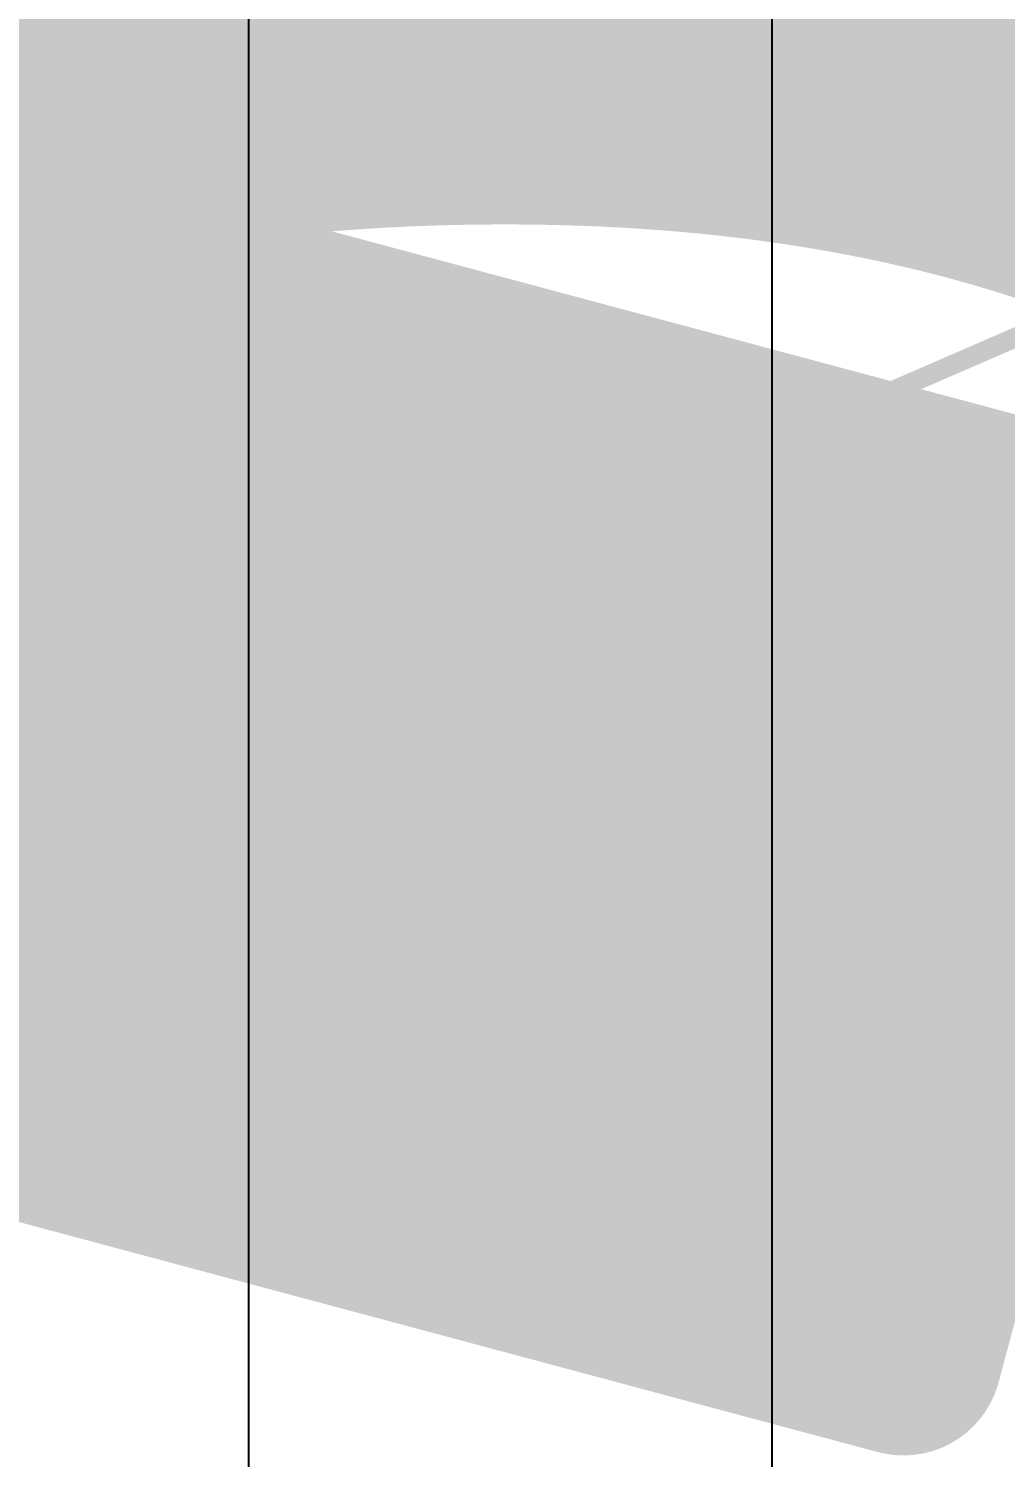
# Model space of a CAD drawing. Header units: inches. Extents: x -7 to 348, y -14 to 159.
# Drawn here: x 15.449 to 16.079, y 23.695 to 24.617 of the extents above; entities that cross this region are included whole.
import ezdxf

# ---------------------------------------------------------------- set-up
doc = ezdxf.new("R2010")
doc.units = ezdxf.units.IN
for name, color, linetype in [('Bottom Layer', 5, 'Continuous'), ('Bottom Overlay', 54, 'Continuous'), ('Dimension', 6, 'Continuous'), ('Fabrication', 76, 'Continuous'), ('Top Layer', 1, 'Continuous'), ('Top Overlay', 2, 'Continuous'), ('Top Paste', 8, 'Continuous'), ('Top Solder', 216, 'Continuous')]:
    doc.layers.add(name, color=color, linetype=linetype)
doc.styles.add('Arial Black_Bold', font='', dxfattribs={"height": 0.2})
doc.styles.get('Arial Black_Bold').set_extended_font_data('Arial Black', bold=True)

msp = doc.modelspace()

# ---------------------------------------------------------------- hatches: boundary and pattern name
at = {"layer": 'Top Layer'}
msp.add_hatch(color=1, dxfattribs=at).paths.add_polyline_path([(15.45581, 24.47438), (16.06917, 24.31003), (15.95084, 23.86841), (15.33748, 24.03276)])
at = {"layer": 'Top Paste'}
msp.add_hatch(color=8, dxfattribs=at).paths.add_polyline_path([(15.45581, 24.47438), (16.06917, 24.31003), (15.95084, 23.86841), (15.33748, 24.03276)])
at = {"layer": 'Top Solder'}
msp.add_hatch(color=216, dxfattribs=at).paths.add_polyline_path([(15.41338, 24.54786), (16.14266, 24.35246), (15.99327, 23.79492), (15.26399, 23.99033)])

# ---------------------------------------------------------------- linework, layer by layer
at = {"layer": 'Bottom Layer'}
for p, q in [((15.92884, 26.29816), (15.92883, 19.06604)), ((15.59138, 25.87357), (15.59138, 19.60856))]:
    msp.add_line(p, q, dxfattribs=at)
at = {"layer": 'Dimension', "const_width": 0.254}
msp.add_lwpolyline([(58.31, 19.467, 1), (13.31, 19.467, 1)], format="xyb", close=True, dxfattribs=at)
at = {"layer": 'Dimension', "const_width": 0.381}
msp.add_lwpolyline([(12.30262, 25.76202), (61.16772, 12.66867)], dxfattribs=at)
at = {"layer": 'Fabrication', "const_width": 0.0127}
for points in [[(53.19355, 31.33267, -1.1671), (15.67509, 13.58703)], [(53.19355, 31.33267, -1.1671), (15.67509, 13.58703)], [(53.19355, 31.33267, -1.1671), (15.67509, 13.58703)], [(53.19355, 31.33267, -1.1671), (15.67509, 13.58703)], [(54.51115, 31.13829, -1.205705), (14.17745, 15.54998)], [(54.51115, 31.13829, -1.205705), (14.17745, 15.54998)], [(14.17759, 23.54998, -0.093151), (17.10586, 31.1308)], [(14.17759, 23.54998, -0.093151), (17.10586, 31.1308)], [(16.39445, 24.54997, -0.501294), (15.67533, 25.51295)], [(16.39445, 24.54997, -0.501294), (15.67533, 25.51295)], [(16.39445, 24.54997, -0.501294), (15.67533, 25.51295)], [(16.39445, 24.54997, -0.501294), (15.67533, 25.51295)]]:
    msp.add_lwpolyline(points, format="xyb", dxfattribs=at)
for points in [[(16.06379, 24.40765), (16.08997, 24.419)], [(16.06379, 24.40765), (16.08997, 24.419)], [(16.04234, 24.39834), (16.06379, 24.40765)], [(16.04234, 24.39834), (16.06379, 24.40765)], [(16.02345, 24.39013), (16.04234, 24.39834)], [(16.02345, 24.39013), (16.04234, 24.39834)], [(16.00639, 24.38271), (16.02345, 24.39013)], [(16.00639, 24.38271), (16.02345, 24.39013)], [(15.97558, 24.3693), (15.99042, 24.37576)], [(15.97558, 24.3693), (15.99042, 24.37576)], [(15.99042, 24.37576), (16.00639, 24.38271)], [(15.99042, 24.37576), (16.00639, 24.38271)], [(15.96147, 24.36315), (15.97558, 24.3693)], [(15.96147, 24.36315), (15.97558, 24.3693)], [(15.93512, 24.35166), (15.94813, 24.35733)], [(15.93512, 24.35166), (15.94813, 24.35733)], [(15.94813, 24.35733), (15.96147, 24.36315)], [(15.94813, 24.35733), (15.96147, 24.36315)], [(15.92248, 24.34613), (15.93512, 24.35166)], [(15.92248, 24.34613), (15.93512, 24.35166)], [(15.8983, 24.33557), (15.9102, 24.34077)], [(15.8983, 24.33557), (15.9102, 24.34077)], [(15.9102, 24.34077), (15.92248, 24.34613)], [(15.9102, 24.34077), (15.92248, 24.34613)], [(15.8757, 24.32567), (15.8868, 24.33053)], [(15.8757, 24.32567), (15.8868, 24.33053)], [(15.8868, 24.33053), (15.8983, 24.33557)], [(15.8868, 24.33053), (15.8983, 24.33557)], [(15.85426, 24.31628), (15.865, 24.32099)], [(15.85426, 24.31628), (15.865, 24.32099)], [(15.865, 24.32099), (15.8757, 24.32567)], [(15.865, 24.32099), (15.8757, 24.32567)], [(15.83406, 24.30742), (15.84394, 24.31175)], [(15.83406, 24.30742), (15.84394, 24.31175)], [(15.84394, 24.31175), (15.85426, 24.31628)], [(15.84394, 24.31175), (15.85426, 24.31628)], [(15.81465, 24.29889), (15.82413, 24.30306)], [(15.81465, 24.29889), (15.82413, 24.30306)], [(15.82413, 24.30306), (15.83406, 24.30742)], [(15.82413, 24.30306), (15.83406, 24.30742)], [(15.79512, 24.2903), (15.80514, 24.29471)], [(15.79512, 24.2903), (15.80514, 24.29471)], [(15.80514, 24.29471), (15.81465, 24.29889)], [(15.80514, 24.29471), (15.81465, 24.29889)], [(15.77347, 24.28078), (15.78792, 24.28714)], [(15.77347, 24.28078), (15.78792, 24.28714)], [(15.78792, 24.28714), (15.79512, 24.2903)], [(15.78792, 24.28714), (15.79512, 24.2903)], [(15.74294, 24.26732), (15.75897, 24.27438)], [(15.74294, 24.26732), (15.75897, 24.27438)], [(15.75897, 24.27438), (15.77347, 24.28078)], [(15.75897, 24.27438), (15.77347, 24.28078)], [(15.72684, 24.26021), (15.74294, 24.26732)], [(15.72684, 24.26021), (15.74294, 24.26732)], [(15.71067, 24.25307), (15.72684, 24.26021)], [(15.71067, 24.25307), (15.72684, 24.26021)], [(15.69295, 24.24523), (15.71067, 24.25307)], [(15.69295, 24.24523), (15.71067, 24.25307)], [(15.67515, 24.23735), (15.69295, 24.24523)], [(15.67515, 24.23735), (15.69295, 24.24523)], [(15.63781, 24.2208), (15.65727, 24.22943)], [(15.63781, 24.2208), (15.65727, 24.22943)], [(15.65727, 24.22943), (15.67515, 24.23735)], [(15.65727, 24.22943), (15.67515, 24.23735)], [(15.61826, 24.21212), (15.63781, 24.2208)], [(15.61826, 24.21212), (15.63781, 24.2208)], [(15.59711, 24.20272), (15.61826, 24.21212)], [(15.59711, 24.20272), (15.61826, 24.21212)], [(15.57434, 24.19259), (15.59711, 24.20272)], [(15.57434, 24.19259), (15.59711, 24.20272)], [(15.54992, 24.18171), (15.57434, 24.19259)], [(15.54992, 24.18171), (15.57434, 24.19259)], [(15.52537, 24.17076), (15.54992, 24.18171)], [(15.52537, 24.17076), (15.54992, 24.18171)], [(15.49916, 24.15906), (15.52537, 24.17076)], [(15.49916, 24.15906), (15.52537, 24.17076)], [(15.46971, 24.14589), (15.49916, 24.15906)], [(15.46971, 24.14589), (15.49916, 24.15906)], [(15.43853, 24.13193), (15.46971, 24.14589)], [(15.43853, 24.13193), (15.46971, 24.14589)]]:
    msp.add_lwpolyline(points, dxfattribs=at)
at = {"layer": 'Fabrication', "const_width": 0.00635}
for points in [[(16.06061, 24.40765, 1), (16.06696, 24.40765, 1)], [(16.06061, 24.40765, 1), (16.06696, 24.40765, 1)], [(16.06061, 24.40765, 1), (16.06696, 24.40765, 1)], [(16.06061, 24.40765, 1), (16.06696, 24.40765, 1)], [(16.03917, 24.39834, 1), (16.04552, 24.39834, 1)], [(16.03917, 24.39834, 1), (16.04552, 24.39834, 1)], [(16.03917, 24.39834, 1), (16.04552, 24.39834, 1)], [(16.03917, 24.39834, 1), (16.04552, 24.39834, 1)], [(16.02027, 24.39013, 1), (16.02662, 24.39013, 1)], [(16.02027, 24.39013, 1), (16.02662, 24.39013, 1)], [(16.02027, 24.39013, 1), (16.02662, 24.39013, 1)], [(16.02027, 24.39013, 1), (16.02662, 24.39013, 1)], [(15.98725, 24.37576, 1), (15.9936, 24.37576, 1)], [(15.98725, 24.37576, 1), (15.9936, 24.37576, 1)], [(15.98725, 24.37576, 1), (15.9936, 24.37576, 1)], [(15.98725, 24.37576, 1), (15.9936, 24.37576, 1)], [(16.00322, 24.38271, 1), (16.00957, 24.38271, 1)], [(16.00322, 24.38271, 1), (16.00957, 24.38271, 1)], [(16.00322, 24.38271, 1), (16.00957, 24.38271, 1)], [(16.00322, 24.38271, 1), (16.00957, 24.38271, 1)], [(15.9724, 24.3693, 1), (15.97875, 24.3693, 1)], [(15.9724, 24.3693, 1), (15.97875, 24.3693, 1)], [(15.9724, 24.3693, 1), (15.97875, 24.3693, 1)], [(15.9724, 24.3693, 1), (15.97875, 24.3693, 1)], [(15.94495, 24.35733, 1), (15.9513, 24.35733, 1)], [(15.94495, 24.35733, 1), (15.9513, 24.35733, 1)], [(15.94495, 24.35733, 1), (15.9513, 24.35733, 1)], [(15.94495, 24.35733, 1), (15.9513, 24.35733, 1)], [(15.95829, 24.36315, 1), (15.96464, 24.36315, 1)], [(15.95829, 24.36315, 1), (15.96464, 24.36315, 1)], [(15.95829, 24.36315, 1), (15.96464, 24.36315, 1)], [(15.95829, 24.36315, 1), (15.96464, 24.36315, 1)], [(15.93195, 24.35166, 1), (15.9383, 24.35166, 1)], [(15.93195, 24.35166, 1), (15.9383, 24.35166, 1)], [(15.93195, 24.35166, 1), (15.9383, 24.35166, 1)], [(15.93195, 24.35166, 1), (15.9383, 24.35166, 1)], [(15.90703, 24.34077, 1), (15.91338, 24.34077, 1)], [(15.90703, 24.34077, 1), (15.91338, 24.34077, 1)], [(15.90703, 24.34077, 1), (15.91338, 24.34077, 1)], [(15.90703, 24.34077, 1), (15.91338, 24.34077, 1)], [(15.9193, 24.34613, 1), (15.92565, 24.34613, 1)], [(15.9193, 24.34613, 1), (15.92565, 24.34613, 1)], [(15.9193, 24.34613, 1), (15.92565, 24.34613, 1)], [(15.9193, 24.34613, 1), (15.92565, 24.34613, 1)], [(15.88362, 24.33053, 1), (15.88997, 24.33053, 1)], [(15.88362, 24.33053, 1), (15.88997, 24.33053, 1)], [(15.88362, 24.33053, 1), (15.88997, 24.33053, 1)], [(15.88362, 24.33053, 1), (15.88997, 24.33053, 1)], [(15.89513, 24.33557, 1), (15.90148, 24.33557, 1)], [(15.89513, 24.33557, 1), (15.90148, 24.33557, 1)], [(15.89513, 24.33557, 1), (15.90148, 24.33557, 1)], [(15.89513, 24.33557, 1), (15.90148, 24.33557, 1)], [(15.86183, 24.32099, 1), (15.86818, 24.32099, 1)], [(15.86183, 24.32099, 1), (15.86818, 24.32099, 1)], [(15.86183, 24.32099, 1), (15.86818, 24.32099, 1)], [(15.86183, 24.32099, 1), (15.86818, 24.32099, 1)], [(15.87252, 24.32567, 1), (15.87887, 24.32567, 1)], [(15.87252, 24.32567, 1), (15.87887, 24.32567, 1)], [(15.87252, 24.32567, 1), (15.87887, 24.32567, 1)], [(15.87252, 24.32567, 1), (15.87887, 24.32567, 1)], [(15.84077, 24.31175, 1), (15.84712, 24.31175, 1)], [(15.84077, 24.31175, 1), (15.84712, 24.31175, 1)], [(15.84077, 24.31175, 1), (15.84712, 24.31175, 1)], [(15.84077, 24.31175, 1), (15.84712, 24.31175, 1)], [(15.85109, 24.31628, 1), (15.85744, 24.31628, 1)], [(15.85109, 24.31628, 1), (15.85744, 24.31628, 1)], [(15.85109, 24.31628, 1), (15.85744, 24.31628, 1)], [(15.85109, 24.31628, 1), (15.85744, 24.31628, 1)], [(15.82096, 24.30306, 1), (15.82731, 24.30306, 1)], [(15.82096, 24.30306, 1), (15.82731, 24.30306, 1)], [(15.82096, 24.30306, 1), (15.82731, 24.30306, 1)], [(15.82096, 24.30306, 1), (15.82731, 24.30306, 1)], [(15.83088, 24.30742, 1), (15.83723, 24.30742, 1)], [(15.83088, 24.30742, 1), (15.83723, 24.30742, 1)], [(15.83088, 24.30742, 1), (15.83723, 24.30742, 1)], [(15.83088, 24.30742, 1), (15.83723, 24.30742, 1)], [(15.80196, 24.29471, 1), (15.80831, 24.29471, 1)], [(15.80196, 24.29471, 1), (15.80831, 24.29471, 1)], [(15.80196, 24.29471, 1), (15.80831, 24.29471, 1)], [(15.80196, 24.29471, 1), (15.80831, 24.29471, 1)], [(15.81147, 24.29889, 1), (15.81782, 24.29889, 1)], [(15.81147, 24.29889, 1), (15.81782, 24.29889, 1)], [(15.81147, 24.29889, 1), (15.81782, 24.29889, 1)], [(15.81147, 24.29889, 1), (15.81782, 24.29889, 1)], [(15.78474, 24.28714, 1), (15.79109, 24.28714, 1)], [(15.78474, 24.28714, 1), (15.79109, 24.28714, 1)], [(15.78474, 24.28714, 1), (15.79109, 24.28714, 1)], [(15.78474, 24.28714, 1), (15.79109, 24.28714, 1)], [(15.79194, 24.2903, 1), (15.79829, 24.2903, 1)], [(15.79194, 24.2903, 1), (15.79829, 24.2903, 1)], [(15.79194, 24.2903, 1), (15.79829, 24.2903, 1)], [(15.79194, 24.2903, 1), (15.79829, 24.2903, 1)], [(15.75579, 24.27438, 1), (15.76214, 24.27438, 1)], [(15.75579, 24.27438, 1), (15.76214, 24.27438, 1)], [(15.75579, 24.27438, 1), (15.76214, 24.27438, 1)], [(15.75579, 24.27438, 1), (15.76214, 24.27438, 1)], [(15.7703, 24.28078, 1), (15.77665, 24.28078, 1)], [(15.7703, 24.28078, 1), (15.77665, 24.28078, 1)], [(15.7703, 24.28078, 1), (15.77665, 24.28078, 1)], [(15.7703, 24.28078, 1), (15.77665, 24.28078, 1)], [(15.73976, 24.26732, 1), (15.74611, 24.26732, 1)], [(15.73976, 24.26732, 1), (15.74611, 24.26732, 1)], [(15.73976, 24.26732, 1), (15.74611, 24.26732, 1)], [(15.73976, 24.26732, 1), (15.74611, 24.26732, 1)], [(15.72366, 24.26021, 1), (15.73001, 24.26021, 1)], [(15.72366, 24.26021, 1), (15.73001, 24.26021, 1)], [(15.72366, 24.26021, 1), (15.73001, 24.26021, 1)], [(15.72366, 24.26021, 1), (15.73001, 24.26021, 1)], [(15.70749, 24.25307, 1), (15.71384, 24.25307, 1)], [(15.70749, 24.25307, 1), (15.71384, 24.25307, 1)], [(15.70749, 24.25307, 1), (15.71384, 24.25307, 1)], [(15.70749, 24.25307, 1), (15.71384, 24.25307, 1)], [(15.68978, 24.24523, 1), (15.69613, 24.24523, 1)], [(15.68978, 24.24523, 1), (15.69613, 24.24523, 1)], [(15.68978, 24.24523, 1), (15.69613, 24.24523, 1)], [(15.68978, 24.24523, 1), (15.69613, 24.24523, 1)], [(15.6541, 24.22943, 1), (15.66045, 24.22943, 1)], [(15.6541, 24.22943, 1), (15.66045, 24.22943, 1)], [(15.6541, 24.22943, 1), (15.66045, 24.22943, 1)], [(15.6541, 24.22943, 1), (15.66045, 24.22943, 1)], [(15.67198, 24.23735, 1), (15.67833, 24.23735, 1)], [(15.67198, 24.23735, 1), (15.67833, 24.23735, 1)], [(15.67198, 24.23735, 1), (15.67833, 24.23735, 1)], [(15.67198, 24.23735, 1), (15.67833, 24.23735, 1)], [(15.63464, 24.2208, 1), (15.64099, 24.2208, 1)], [(15.63464, 24.2208, 1), (15.64099, 24.2208, 1)], [(15.63464, 24.2208, 1), (15.64099, 24.2208, 1)], [(15.63464, 24.2208, 1), (15.64099, 24.2208, 1)], [(15.61509, 24.21212, 1), (15.62144, 24.21212, 1)], [(15.61509, 24.21212, 1), (15.62144, 24.21212, 1)], [(15.61509, 24.21212, 1), (15.62144, 24.21212, 1)], [(15.61509, 24.21212, 1), (15.62144, 24.21212, 1)], [(15.59394, 24.20272, 1), (15.60029, 24.20272, 1)], [(15.59394, 24.20272, 1), (15.60029, 24.20272, 1)], [(15.59394, 24.20272, 1), (15.60029, 24.20272, 1)], [(15.59394, 24.20272, 1), (15.60029, 24.20272, 1)], [(15.57116, 24.19259, 1), (15.57751, 24.19259, 1)], [(15.57116, 24.19259, 1), (15.57751, 24.19259, 1)], [(15.57116, 24.19259, 1), (15.57751, 24.19259, 1)], [(15.57116, 24.19259, 1), (15.57751, 24.19259, 1)], [(15.54674, 24.18171, 1), (15.55309, 24.18171, 1)], [(15.54674, 24.18171, 1), (15.55309, 24.18171, 1)], [(15.54674, 24.18171, 1), (15.55309, 24.18171, 1)], [(15.54674, 24.18171, 1), (15.55309, 24.18171, 1)], [(15.5222, 24.17076, 1), (15.52855, 24.17076, 1)], [(15.5222, 24.17076, 1), (15.52855, 24.17076, 1)], [(15.5222, 24.17076, 1), (15.52855, 24.17076, 1)], [(15.5222, 24.17076, 1), (15.52855, 24.17076, 1)], [(15.49599, 24.15906, 1), (15.50234, 24.15906, 1)], [(15.49599, 24.15906, 1), (15.50234, 24.15906, 1)], [(15.49599, 24.15906, 1), (15.50234, 24.15906, 1)], [(15.49599, 24.15906, 1), (15.50234, 24.15906, 1)], [(15.46653, 24.14589, 1), (15.47288, 24.14589, 1)], [(15.46653, 24.14589, 1), (15.47288, 24.14589, 1)], [(15.46653, 24.14589, 1), (15.47288, 24.14589, 1)], [(15.46653, 24.14589, 1), (15.47288, 24.14589, 1)]]:
    msp.add_lwpolyline(points, format="xyb", close=True, dxfattribs=at)
at = {"layer": 'Top Layer', "const_width": 2.032}
msp.add_lwpolyline([(14.24462, 13.13485, -0.267603), (19.4524, 34.99795)], format="xyb", dxfattribs=at)
at = {"layer": 'Top Layer', "const_width": 0.508}
for points in [[(14.04355, 24.63525), (15.70811, 24.18924)], [(15.70811, 24.18924), (15.78222, 24.16938)], [(15.78222, 24.16938), (16.94924, 23.85667)]]:
    msp.add_lwpolyline(points, dxfattribs=at)
at = {"layer": 'Top Layer', "const_width": 0.254}
for points in [[(15.58111, 24.18924, 1), (15.83511, 24.18924, 1)], [(15.58111, 24.18924, 1), (15.83511, 24.18924, 1)], [(15.65522, 24.16938, 1), (15.90922, 24.16938, 1)], [(15.65522, 24.16938, 1), (15.90922, 24.16938, 1)]]:
    msp.add_lwpolyline(points, format="xyb", close=True, dxfattribs=at)
at = {"layer": 'Top Overlay', "const_width": 0.127}
for points in [[(16.0137, 23.75953), (16.14518, 24.25022)], [(15.2286, 23.9699), (16.0137, 23.75953)]]:
    msp.add_lwpolyline(points, dxfattribs=at)
at = {"layer": 'Top Overlay', "const_width": 0.0635}
msp.add_lwpolyline([(15.98195, 23.75953, 1), (16.04545, 23.75953, 1)], format="xyb", close=True, dxfattribs=at)
msp.add_lwpolyline([(15.98195, 23.75953, 1), (16.04545, 23.75953, 1)], format="xyb", close=True, dxfattribs=at)

# ---------------------------------------------------------------- texts
at = {"layer": 'Bottom Overlay', "style": 'Arial Black_Bold', "text_generation_flag": 2}
msp.add_text('BLDC', height=2.54, rotation=270, dxfattribs=at).set_placement((14.46783, 16.9034))

doc.saveas('drawing.dxf')
